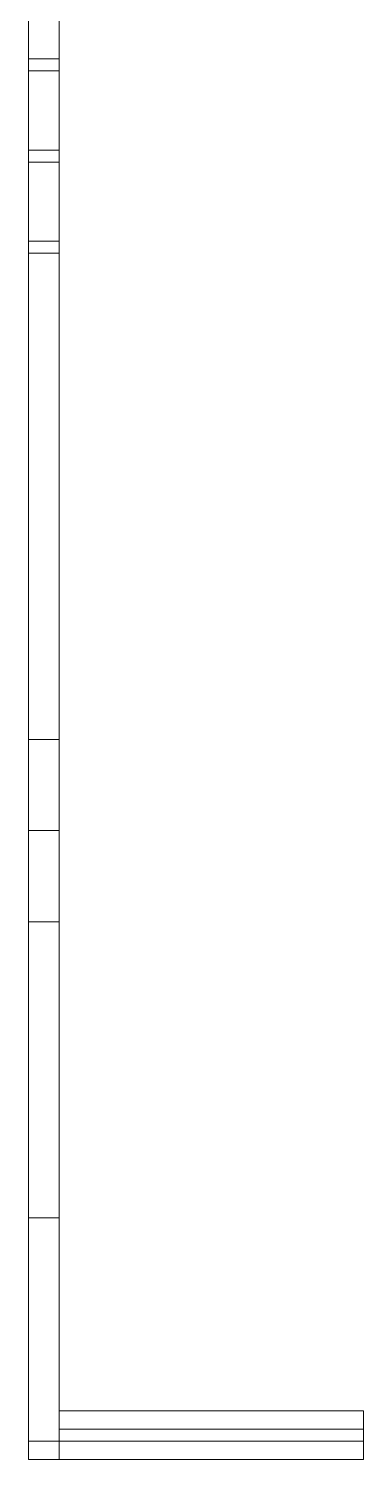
# Model space of a CAD drawing. Header units: millimetres. Extents: x 27531 to 32481, y 14140 to 19587.
# Drawn here: x 27949.2 to 28003.2, y 15043.3 to 15274.5 of the extents above; entities that cross this region are included whole.
import ezdxf

# ---------------------------------------------------------------- set-up
doc = ezdxf.new("R2010")
doc.units = ezdxf.units.MM
doc.header["$LTSCALE"] = 3
doc.layers.add('Warstwa 1', color=7, linetype='Continuous')

# ---------------------------------------------------------------- blocks, each defined once
blk = doc.blocks.new('ad')
at = {"layer": 'Warstwa 1', "color": 7, "lineweight": 18}
for points in [[(-18977.79, 39409.01), (-18977.79, 39856.77)], [(-18977.79, 39409.01), (-18977.79, 39856.77)], [(-18972.88, 39409.01), (-18972.88, 39856.77)], [(-18972.88, 39409.01), (-18972.88, 39856.77)], [(-18977.79, 39816.51), (-18977.79, 39409.01)], [(-18977.79, 39816.51), (-18977.79, 39409.01)], [(-18972.88, 39816.51), (-18972.88, 39409.01)], [(-18972.88, 39816.51), (-18972.88, 39409.01)], [(-18977.79, 39632.34), (-18977.79, 39632.34)], [(-18972.88, 39632.34), (-18977.79, 39632.34)], [(-18972.88, 39632.34), (-18977.79, 39632.34)], [(-18972.88, 39632.34), (-18972.88, 39632.34)], [(-18977.79, 39630.4), (-18977.79, 39630.4)], [(-18972.88, 39630.4), (-18977.79, 39630.4)], [(-18972.88, 39630.4), (-18977.79, 39630.4)], [(-18977.79, 39630.4), (-18977.79, 39630.4)], [(-18972.88, 39630.4), (-18977.79, 39630.4)], [(-18972.88, 39630.4), (-18977.79, 39630.4)], [(-18972.88, 39630.4), (-18972.88, 39630.4)], [(-18972.88, 39630.4), (-18972.88, 39630.4)], [(-18972.88, 39617.61), (-18977.79, 39617.61)], [(-18972.88, 39617.61), (-18977.79, 39617.61)], [(-18972.88, 39615.67), (-18977.79, 39615.67)], [(-18972.88, 39615.67), (-18977.79, 39615.67)], [(-18972.88, 39615.67), (-18977.79, 39615.67)], [(-18972.88, 39615.67), (-18977.79, 39615.67)], [(-18977.79, 39602.88), (-18977.79, 39602.88)], [(-18972.88, 39602.88), (-18977.79, 39602.88)], [(-18972.88, 39602.88), (-18977.79, 39602.88)], [(-18972.88, 39602.88), (-18972.88, 39602.88)], [(-18977.79, 39600.94), (-18977.79, 39600.94)], [(-18972.88, 39600.94), (-18977.79, 39600.94)], [(-18972.88, 39600.94), (-18977.79, 39600.94)], [(-18977.79, 39600.94), (-18977.79, 39600.94)], [(-18972.88, 39600.94), (-18977.79, 39600.94)], [(-18972.88, 39600.94), (-18977.79, 39600.94)], [(-18972.88, 39600.94), (-18972.88, 39600.94)], [(-18972.88, 39600.94), (-18972.88, 39600.94)], [(-18977.79, 39522.39), (-18977.79, 39522.39)], [(-18972.88, 39522.39), (-18977.79, 39522.39)], [(-18972.88, 39522.39), (-18977.79, 39522.39)], [(-18977.79, 39522.39), (-18977.79, 39522.39)], [(-18972.88, 39522.39), (-18977.79, 39522.39)], [(-18972.88, 39522.39), (-18977.79, 39522.39)], [(-18977.79, 39522.39), (-18977.79, 39522.39)], [(-18972.88, 39522.39), (-18977.79, 39522.39)], [(-18972.88, 39522.39), (-18977.79, 39522.39)], [(-18972.88, 39522.39), (-18972.88, 39522.39)], [(-18972.88, 39522.39), (-18972.88, 39522.39)], [(-18972.88, 39522.39), (-18972.88, 39522.39)], [(-18972.88, 39507.66), (-18977.79, 39507.66)], [(-18972.88, 39507.66), (-18977.79, 39507.66)], [(-18972.88, 39507.66), (-18977.79, 39507.66)], [(-18972.88, 39507.66), (-18977.79, 39507.66)], [(-18972.88, 39507.66), (-18977.79, 39507.66)], [(-18972.88, 39507.66), (-18977.79, 39507.66)], [(-18977.79, 39492.93), (-18977.79, 39492.93)], [(-18972.88, 39492.93), (-18977.79, 39492.93)], [(-18972.88, 39492.93), (-18977.79, 39492.93)], [(-18977.79, 39492.93), (-18977.79, 39492.93)], [(-18972.88, 39492.93), (-18977.79, 39492.93)], [(-18972.88, 39492.93), (-18977.79, 39492.93)], [(-18977.79, 39492.93), (-18977.79, 39492.93)], [(-18972.88, 39492.93), (-18977.79, 39492.93)], [(-18972.88, 39492.93), (-18977.79, 39492.93)], [(-18972.88, 39492.93), (-18972.88, 39492.93)], [(-18972.88, 39492.93), (-18972.88, 39492.93)], [(-18972.88, 39492.93), (-18972.88, 39492.93)], [(-18977.79, 39406.06), (-18977.79, 39445.1)], [(-18972.88, 39406.06), (-18972.88, 39445.1)], [(-18972.88, 39413.92), (-18972.88, 39413.92)], [(-18923.78, 39413.92), (-18972.88, 39413.92)], [(-18923.78, 39413.92), (-18972.88, 39413.92)], [(-18972.88, 39409.01), (-18972.88, 39413.92)], [(-18972.88, 39409.01), (-18972.88, 39413.92)], [(-18972.88, 39413.92), (-18972.88, 39413.92)], [(-18923.78, 39413.92), (-18972.88, 39413.92)], [(-18923.78, 39413.92), (-18972.88, 39413.92)], [(-18972.88, 39409.01), (-18972.88, 39413.92)], [(-18972.88, 39409.01), (-18972.88, 39413.92)], [(-18923.78, 39413.92), (-18923.78, 39413.92)], [(-18923.78, 39409.01), (-18923.78, 39413.92)], [(-18923.78, 39409.01), (-18923.78, 39413.92)], [(-18923.78, 39413.92), (-18923.78, 39413.92)], [(-18923.78, 39409.01), (-18923.78, 39413.92)], [(-18923.78, 39409.01), (-18923.78, 39413.92)], [(-18923.78, 39410.97), (-18972.88, 39410.97)], [(-18972.88, 39406.06), (-18972.88, 39410.97)], [(-18972.88, 39410.97), (-18972.88, 39410.97)], [(-18923.78, 39410.97), (-18972.88, 39410.97)], [(-18972.88, 39406.06), (-18972.88, 39410.97)], [(-18923.78, 39406.06), (-18923.78, 39410.97)], [(-18923.78, 39410.97), (-18923.78, 39410.97)], [(-18923.78, 39406.06), (-18923.78, 39410.97)], [(-18977.79, 39409.01), (-18977.79, 39409.01)], [(-18972.88, 39409.01), (-18977.79, 39409.01)], [(-18972.88, 39409.01), (-18977.79, 39409.01)], [(-18972.88, 39409.01), (-18977.79, 39409.01)], [(-18977.79, 39409.01), (-18977.79, 39409.01)], [(-18972.88, 39409.01), (-18977.79, 39409.01)], [(-18923.78, 39409.01), (-18972.88, 39409.01)], [(-18972.88, 39409.01), (-18972.88, 39409.01)], [(-18923.78, 39409.01), (-18972.88, 39409.01)], [(-18923.78, 39409.01), (-18972.88, 39409.01)], [(-18972.88, 39409.01), (-18972.88, 39409.01)], [(-18923.78, 39409.01), (-18972.88, 39409.01)], [(-18972.88, 39409.01), (-18972.88, 39409.01)], [(-18972.88, 39409.01), (-18972.88, 39409.01)], [(-18923.78, 39409.01), (-18923.78, 39409.01)], [(-18923.78, 39409.01), (-18923.78, 39409.01)], [(-18977.79, 39406.06), (-18977.79, 39406.06)], [(-18972.88, 39406.06), (-18977.79, 39406.06)], [(-18972.88, 39406.06), (-18972.88, 39406.06)], [(-18923.78, 39406.06), (-18972.88, 39406.06)], [(-18923.78, 39406.06), (-18972.88, 39406.06)], [(-18972.88, 39406.06), (-18972.88, 39406.06)], [(-18923.78, 39406.06), (-18923.78, 39406.06)]]:
    blk.add_lwpolyline(points, dxfattribs=at)
for points, knots in [([(-18977.79, 40132.35), (-18977.79, 40027.99), (-18977.79, 39923.63), (-18977.79, 39819.27), (-18977.79, 39749.69), (-18977.79, 39680.13), (-18977.79, 39610.55), (-18977.79, 39542.38), (-18977.79, 39474.23), (-18977.79, 39406.06)], [0, 0, 0, 0, 1, 1, 1, 2, 2, 2, 3, 3, 3, 3]), ([(-18977.79, 40132.35), (-18977.79, 40056.16), (-18977.79, 39979.99), (-18977.79, 39903.8), (-18977.79, 39827.6), (-18977.79, 39751.42), (-18977.79, 39675.22), (-18977.79, 39598.49), (-18977.79, 39521.83), (-18977.79, 39445.1)], [0, 0, 0, 0, 1, 1, 1, 2, 2, 2, 3, 3, 3, 3]), ([(-18972.88, 40132.35), (-18972.88, 40056.16), (-18972.88, 39979.99), (-18972.88, 39903.8), (-18972.88, 39827.6), (-18972.88, 39751.42), (-18972.88, 39675.22), (-18972.88, 39598.49), (-18972.88, 39521.83), (-18972.88, 39445.1)], [0, 0, 0, 0, 1, 1, 1, 2, 2, 2, 3, 3, 3, 3]), ([(-18972.88, 40132.35), (-18972.88, 40027.99), (-18972.88, 39923.63), (-18972.88, 39819.27), (-18972.88, 39749.69), (-18972.88, 39680.13), (-18972.88, 39610.55), (-18972.88, 39542.38), (-18972.88, 39474.23), (-18972.88, 39406.06)], [0, 0, 0, 0, 1, 1, 1, 2, 2, 2, 3, 3, 3, 3]), ([(-18977.79, 39632.34), (-18977.79, 39632.34), (-18977.79, 39632.18), (-18977.79, 39631.88), (-18977.79, 39631.59), (-18977.79, 39631.12), (-18977.79, 39630.56), (-18977.79, 39630.01), (-18977.79, 39629.25), (-18977.79, 39628.46), (-18977.79, 39627.94), (-18977.79, 39627.32), (-18977.79, 39626.71), (-18977.79, 39626.11), (-18977.79, 39625.4), (-18977.79, 39624.73), (-18977.79, 39624.06), (-18977.79, 39623.29), (-18977.79, 39622.57), (-18977.79, 39621.85), (-18977.79, 39621.05), (-18977.79, 39620.29), (-18977.79, 39619.42), (-18977.79, 39618.5), (-18977.79, 39617.61)], [0, 0, 0, 0, 1, 1, 1, 2, 2, 2, 3, 3, 3, 4, 4, 4, 5, 5, 5, 6, 6, 6, 7, 7, 7, 8, 8, 8, 8]), ([(-18977.79, 39617.61), (-18977.79, 39618.45), (-18977.79, 39619.2), (-18977.79, 39620.03), (-18977.79, 39620.85), (-18977.79, 39621.58), (-18977.79, 39622.37), (-18977.79, 39623.16), (-18977.79, 39623.84), (-18977.79, 39624.57), (-18977.79, 39625.3), (-18977.79, 39625.93), (-18977.79, 39626.59), (-18977.79, 39627.24), (-18977.79, 39627.8), (-18977.79, 39628.36), (-18977.79, 39628.91), (-18977.79, 39629.39), (-18977.79, 39629.84), (-18977.79, 39630.29), (-18977.79, 39630.67), (-18977.79, 39631), (-18977.79, 39631.33), (-18977.79, 39631.6), (-18977.79, 39631.81), (-18977.79, 39632.02), (-18977.79, 39632.17), (-18977.79, 39632.25), (-18977.79, 39632.31), (-18977.79, 39632.34), (-18977.79, 39632.34)], [0, 0, 0, 0, 1, 1, 1, 2, 2, 2, 3, 3, 3, 4, 4, 4, 5, 5, 5, 6, 6, 6, 7, 7, 7, 8, 8, 8, 9, 9, 9, 10, 10, 10, 10]), ([(-18972.88, 39632.34), (-18972.88, 39632.34), (-18972.88, 39632.18), (-18972.88, 39631.88), (-18972.88, 39631.59), (-18972.88, 39631.12), (-18972.88, 39630.56), (-18972.88, 39630.01), (-18972.88, 39629.25), (-18972.88, 39628.46), (-18972.88, 39627.94), (-18972.88, 39627.32), (-18972.88, 39626.71), (-18972.88, 39626.11), (-18972.88, 39625.4), (-18972.88, 39624.73), (-18972.88, 39624.06), (-18972.88, 39623.29), (-18972.88, 39622.57), (-18972.88, 39621.85), (-18972.88, 39621.05), (-18972.88, 39620.29), (-18972.88, 39619.42), (-18972.88, 39618.5), (-18972.88, 39617.61)], [0, 0, 0, 0, 1, 1, 1, 2, 2, 2, 3, 3, 3, 4, 4, 4, 5, 5, 5, 6, 6, 6, 7, 7, 7, 8, 8, 8, 8]), ([(-18972.88, 39617.61), (-18972.88, 39618.45), (-18972.88, 39619.2), (-18972.88, 39620.03), (-18972.88, 39620.85), (-18972.88, 39621.58), (-18972.88, 39622.37), (-18972.88, 39623.16), (-18972.88, 39623.84), (-18972.88, 39624.57), (-18972.88, 39625.3), (-18972.88, 39625.93), (-18972.88, 39626.59), (-18972.88, 39627.24), (-18972.88, 39627.8), (-18972.88, 39628.36), (-18972.88, 39628.91), (-18972.88, 39629.39), (-18972.88, 39629.84), (-18972.88, 39630.29), (-18972.88, 39630.67), (-18972.88, 39631), (-18972.88, 39631.33), (-18972.88, 39631.6), (-18972.88, 39631.81), (-18972.88, 39632.02), (-18972.88, 39632.17), (-18972.88, 39632.25), (-18972.88, 39632.31), (-18972.88, 39632.34), (-18972.88, 39632.34)], [0, 0, 0, 0, 1, 1, 1, 2, 2, 2, 3, 3, 3, 4, 4, 4, 5, 5, 5, 6, 6, 6, 7, 7, 7, 8, 8, 8, 9, 9, 9, 10, 10, 10, 10]), ([(-18977.79, 39630.4), (-18977.79, 39630.4), (-18977.79, 39630.27), (-18977.79, 39630.01), (-18977.79, 39629.75), (-18977.79, 39629.37), (-18977.79, 39628.87), (-18977.79, 39628.38), (-18977.79, 39627.76), (-18977.79, 39627.05), (-18977.79, 39626.35), (-18977.79, 39625.54), (-18977.79, 39624.67), (-18977.79, 39623.8), (-18977.79, 39622.84), (-18977.79, 39621.84), (-18977.79, 39620.85), (-18977.79, 39619.79), (-18977.79, 39618.73), (-18977.79, 39617.73), (-18977.79, 39616.69), (-18977.79, 39615.67)], [0, 0, 0, 0, 1, 1, 1, 2, 2, 2, 3, 3, 3, 4, 4, 4, 5, 5, 5, 6, 6, 6, 7, 7, 7, 7]), ([(-18977.79, 39615.67), (-18977.79, 39616.8), (-18977.79, 39617.94), (-18977.79, 39619.04), (-18977.79, 39620.14), (-18977.79, 39621.2), (-18977.79, 39622.21), (-18977.79, 39623.22), (-18977.79, 39624.16), (-18977.79, 39625.02), (-18977.79, 39625.88), (-18977.79, 39626.65), (-18977.79, 39627.33), (-18977.79, 39628.01), (-18977.79, 39628.58), (-18977.79, 39629.05), (-18977.79, 39629.51), (-18977.79, 39629.85), (-18977.79, 39630.08), (-18977.79, 39630.29), (-18977.79, 39630.4), (-18977.79, 39630.4)], [0, 0, 0, 0, 1, 1, 1, 2, 2, 2, 3, 3, 3, 4, 4, 4, 5, 5, 5, 6, 6, 6, 7, 7, 7, 7]), ([(-18977.79, 39630.4), (-18977.79, 39630.4), (-18977.79, 39630.27), (-18977.79, 39630.01), (-18977.79, 39629.75), (-18977.79, 39629.37), (-18977.79, 39628.87), (-18977.79, 39628.38), (-18977.79, 39627.76), (-18977.79, 39627.05), (-18977.79, 39626.35), (-18977.79, 39625.54), (-18977.79, 39624.67), (-18977.79, 39623.8), (-18977.79, 39622.84), (-18977.79, 39621.84), (-18977.79, 39620.85), (-18977.79, 39619.79), (-18977.79, 39618.73), (-18977.79, 39617.73), (-18977.79, 39616.69), (-18977.79, 39615.67)], [0, 0, 0, 0, 1, 1, 1, 2, 2, 2, 3, 3, 3, 4, 4, 4, 5, 5, 5, 6, 6, 6, 7, 7, 7, 7]), ([(-18977.79, 39615.67), (-18977.79, 39616.8), (-18977.79, 39617.94), (-18977.79, 39619.04), (-18977.79, 39620.14), (-18977.79, 39621.2), (-18977.79, 39622.21), (-18977.79, 39623.22), (-18977.79, 39624.16), (-18977.79, 39625.02), (-18977.79, 39625.88), (-18977.79, 39626.65), (-18977.79, 39627.33), (-18977.79, 39628.01), (-18977.79, 39628.58), (-18977.79, 39629.05), (-18977.79, 39629.51), (-18977.79, 39629.85), (-18977.79, 39630.08), (-18977.79, 39630.29), (-18977.79, 39630.4), (-18977.79, 39630.4)], [0, 0, 0, 0, 1, 1, 1, 2, 2, 2, 3, 3, 3, 4, 4, 4, 5, 5, 5, 6, 6, 6, 7, 7, 7, 7]), ([(-18972.88, 39630.4), (-18972.88, 39630.4), (-18972.88, 39630.27), (-18972.88, 39630.01), (-18972.88, 39629.75), (-18972.88, 39629.37), (-18972.88, 39628.87), (-18972.88, 39628.38), (-18972.88, 39627.76), (-18972.88, 39627.05), (-18972.88, 39626.35), (-18972.88, 39625.54), (-18972.88, 39624.67), (-18972.88, 39623.8), (-18972.88, 39622.84), (-18972.88, 39621.84), (-18972.88, 39620.85), (-18972.88, 39619.79), (-18972.88, 39618.73), (-18972.88, 39617.73), (-18972.88, 39616.69), (-18972.88, 39615.67)], [0, 0, 0, 0, 1, 1, 1, 2, 2, 2, 3, 3, 3, 4, 4, 4, 5, 5, 5, 6, 6, 6, 7, 7, 7, 7]), ([(-18972.88, 39615.67), (-18972.88, 39616.8), (-18972.88, 39617.94), (-18972.88, 39619.04), (-18972.88, 39620.14), (-18972.88, 39621.2), (-18972.88, 39622.21), (-18972.88, 39623.22), (-18972.88, 39624.16), (-18972.88, 39625.02), (-18972.88, 39625.88), (-18972.88, 39626.65), (-18972.88, 39627.33), (-18972.88, 39628.01), (-18972.88, 39628.58), (-18972.88, 39629.05), (-18972.88, 39629.51), (-18972.88, 39629.85), (-18972.88, 39630.08), (-18972.88, 39630.29), (-18972.88, 39630.4), (-18972.88, 39630.4)], [0, 0, 0, 0, 1, 1, 1, 2, 2, 2, 3, 3, 3, 4, 4, 4, 5, 5, 5, 6, 6, 6, 7, 7, 7, 7]), ([(-18972.88, 39630.4), (-18972.88, 39630.4), (-18972.88, 39630.27), (-18972.88, 39630.01), (-18972.88, 39629.75), (-18972.88, 39629.37), (-18972.88, 39628.87), (-18972.88, 39628.38), (-18972.88, 39627.76), (-18972.88, 39627.05), (-18972.88, 39626.35), (-18972.88, 39625.54), (-18972.88, 39624.67), (-18972.88, 39623.8), (-18972.88, 39622.84), (-18972.88, 39621.84), (-18972.88, 39620.85), (-18972.88, 39619.79), (-18972.88, 39618.73), (-18972.88, 39617.73), (-18972.88, 39616.69), (-18972.88, 39615.67)], [0, 0, 0, 0, 1, 1, 1, 2, 2, 2, 3, 3, 3, 4, 4, 4, 5, 5, 5, 6, 6, 6, 7, 7, 7, 7]), ([(-18972.88, 39615.67), (-18972.88, 39616.8), (-18972.88, 39617.94), (-18972.88, 39619.04), (-18972.88, 39620.14), (-18972.88, 39621.2), (-18972.88, 39622.21), (-18972.88, 39623.22), (-18972.88, 39624.16), (-18972.88, 39625.02), (-18972.88, 39625.88), (-18972.88, 39626.65), (-18972.88, 39627.33), (-18972.88, 39628.01), (-18972.88, 39628.58), (-18972.88, 39629.05), (-18972.88, 39629.51), (-18972.88, 39629.85), (-18972.88, 39630.08), (-18972.88, 39630.29), (-18972.88, 39630.4), (-18972.88, 39630.4)], [0, 0, 0, 0, 1, 1, 1, 2, 2, 2, 3, 3, 3, 4, 4, 4, 5, 5, 5, 6, 6, 6, 7, 7, 7, 7]), ([(-18977.79, 39617.61), (-18977.79, 39616.37), (-18977.79, 39615.17), (-18977.79, 39613.97), (-18977.79, 39612.74), (-18977.79, 39611.7), (-18977.79, 39610.59), (-18977.79, 39609.86), (-18977.79, 39609.24), (-18977.79, 39608.58), (-18977.79, 39607.93), (-18977.79, 39607.38), (-18977.79, 39606.82), (-18977.79, 39606.26), (-18977.79, 39605.8), (-18977.79, 39605.34), (-18977.79, 39604.9), (-18977.79, 39604.53), (-18977.79, 39604.19), (-18977.79, 39603.86), (-18977.79, 39603.6), (-18977.79, 39603.39), (-18977.79, 39603.19), (-18977.79, 39603.04), (-18977.79, 39602.96), (-18977.79, 39602.91), (-18977.79, 39602.88), (-18977.79, 39602.88)], [0, 0, 0, 0, 1, 1, 1, 2, 2, 2, 3, 3, 3, 4, 4, 4, 5, 5, 5, 6, 6, 6, 7, 7, 7, 8, 8, 8, 9, 9, 9, 9]), ([(-18977.79, 39602.88), (-18977.79, 39602.88), (-18977.79, 39603.04), (-18977.79, 39603.34), (-18977.79, 39603.53), (-18977.79, 39603.81), (-18977.79, 39604.12), (-18977.79, 39604.43), (-18977.79, 39604.84), (-18977.79, 39605.26), (-18977.79, 39605.68), (-18977.79, 39606.21), (-18977.79, 39606.73), (-18977.79, 39607.24), (-18977.79, 39607.88), (-18977.79, 39608.48), (-18977.79, 39609.07), (-18977.79, 39609.79), (-18977.79, 39610.45), (-18977.79, 39611.13), (-18977.79, 39611.89), (-18977.79, 39612.61), (-18977.79, 39613.35), (-18977.79, 39614.12), (-18977.79, 39614.89), (-18977.79, 39615.8), (-18977.79, 39616.69), (-18977.79, 39617.61)], [0, 0, 0, 0, 1, 1, 1, 2, 2, 2, 3, 3, 3, 4, 4, 4, 5, 5, 5, 6, 6, 6, 7, 7, 7, 8, 8, 8, 9, 9, 9, 9]), ([(-18977.79, 39615.67), (-18977.79, 39614.54), (-18977.79, 39613.4), (-18977.79, 39612.3), (-18977.79, 39611.2), (-18977.79, 39610.14), (-18977.79, 39609.13), (-18977.79, 39608.13), (-18977.79, 39607.19), (-18977.79, 39606.32), (-18977.79, 39605.46), (-18977.79, 39604.69), (-18977.79, 39604.01), (-18977.79, 39603.33), (-18977.79, 39602.76), (-18977.79, 39602.3), (-18977.79, 39601.84), (-18977.79, 39601.49), (-18977.79, 39601.26), (-18977.79, 39601.05), (-18977.79, 39600.94), (-18977.79, 39600.94)], [0, 0, 0, 0, 1, 1, 1, 2, 2, 2, 3, 3, 3, 4, 4, 4, 5, 5, 5, 6, 6, 6, 7, 7, 7, 7]), ([(-18977.79, 39600.94), (-18977.79, 39600.94), (-18977.79, 39601.08), (-18977.79, 39601.33), (-18977.79, 39601.59), (-18977.79, 39601.98), (-18977.79, 39602.47), (-18977.79, 39602.97), (-18977.79, 39603.59), (-18977.79, 39604.29), (-18977.79, 39604.99), (-18977.79, 39605.8), (-18977.79, 39606.68), (-18977.79, 39607.54), (-18977.79, 39608.51), (-18977.79, 39609.5), (-18977.79, 39610.49), (-18977.79, 39611.55), (-18977.79, 39612.62), (-18977.79, 39613.62), (-18977.79, 39614.65), (-18977.79, 39615.67)], [0, 0, 0, 0, 1, 1, 1, 2, 2, 2, 3, 3, 3, 4, 4, 4, 5, 5, 5, 6, 6, 6, 7, 7, 7, 7]), ([(-18977.79, 39615.67), (-18977.79, 39614.54), (-18977.79, 39613.4), (-18977.79, 39612.3), (-18977.79, 39611.2), (-18977.79, 39610.14), (-18977.79, 39609.13), (-18977.79, 39608.13), (-18977.79, 39607.19), (-18977.79, 39606.32), (-18977.79, 39605.46), (-18977.79, 39604.69), (-18977.79, 39604.01), (-18977.79, 39603.33), (-18977.79, 39602.76), (-18977.79, 39602.3), (-18977.79, 39601.84), (-18977.79, 39601.49), (-18977.79, 39601.26), (-18977.79, 39601.05), (-18977.79, 39600.94), (-18977.79, 39600.94)], [0, 0, 0, 0, 1, 1, 1, 2, 2, 2, 3, 3, 3, 4, 4, 4, 5, 5, 5, 6, 6, 6, 7, 7, 7, 7]), ([(-18977.79, 39600.94), (-18977.79, 39600.94), (-18977.79, 39601.08), (-18977.79, 39601.33), (-18977.79, 39601.59), (-18977.79, 39601.98), (-18977.79, 39602.47), (-18977.79, 39602.97), (-18977.79, 39603.59), (-18977.79, 39604.29), (-18977.79, 39604.99), (-18977.79, 39605.8), (-18977.79, 39606.68), (-18977.79, 39607.54), (-18977.79, 39608.51), (-18977.79, 39609.5), (-18977.79, 39610.49), (-18977.79, 39611.55), (-18977.79, 39612.62), (-18977.79, 39613.62), (-18977.79, 39614.65), (-18977.79, 39615.67)], [0, 0, 0, 0, 1, 1, 1, 2, 2, 2, 3, 3, 3, 4, 4, 4, 5, 5, 5, 6, 6, 6, 7, 7, 7, 7]), ([(-18972.88, 39617.61), (-18972.88, 39616.37), (-18972.88, 39615.17), (-18972.88, 39613.97), (-18972.88, 39612.74), (-18972.88, 39611.7), (-18972.88, 39610.59), (-18972.88, 39609.86), (-18972.88, 39609.24), (-18972.88, 39608.58), (-18972.88, 39607.93), (-18972.88, 39607.38), (-18972.88, 39606.82), (-18972.88, 39606.26), (-18972.88, 39605.8), (-18972.88, 39605.34), (-18972.88, 39604.9), (-18972.88, 39604.53), (-18972.88, 39604.19), (-18972.88, 39603.86), (-18972.88, 39603.6), (-18972.88, 39603.39), (-18972.88, 39603.19), (-18972.88, 39603.04), (-18972.88, 39602.96), (-18972.88, 39602.91), (-18972.88, 39602.88), (-18972.88, 39602.88)], [0, 0, 0, 0, 1, 1, 1, 2, 2, 2, 3, 3, 3, 4, 4, 4, 5, 5, 5, 6, 6, 6, 7, 7, 7, 8, 8, 8, 9, 9, 9, 9]), ([(-18972.88, 39602.88), (-18972.88, 39602.88), (-18972.88, 39603.04), (-18972.88, 39603.34), (-18972.88, 39603.53), (-18972.88, 39603.81), (-18972.88, 39604.12), (-18972.88, 39604.43), (-18972.88, 39604.84), (-18972.88, 39605.26), (-18972.88, 39605.68), (-18972.88, 39606.21), (-18972.88, 39606.73), (-18972.88, 39607.24), (-18972.88, 39607.88), (-18972.88, 39608.48), (-18972.88, 39609.07), (-18972.88, 39609.79), (-18972.88, 39610.45), (-18972.88, 39611.13), (-18972.88, 39611.89), (-18972.88, 39612.61), (-18972.88, 39613.35), (-18972.88, 39614.12), (-18972.88, 39614.89), (-18972.88, 39615.8), (-18972.88, 39616.69), (-18972.88, 39617.61)], [0, 0, 0, 0, 1, 1, 1, 2, 2, 2, 3, 3, 3, 4, 4, 4, 5, 5, 5, 6, 6, 6, 7, 7, 7, 8, 8, 8, 9, 9, 9, 9]), ([(-18972.88, 39615.67), (-18972.88, 39614.54), (-18972.88, 39613.4), (-18972.88, 39612.3), (-18972.88, 39611.2), (-18972.88, 39610.14), (-18972.88, 39609.13), (-18972.88, 39608.13), (-18972.88, 39607.19), (-18972.88, 39606.32), (-18972.88, 39605.46), (-18972.88, 39604.69), (-18972.88, 39604.01), (-18972.88, 39603.33), (-18972.88, 39602.76), (-18972.88, 39602.3), (-18972.88, 39601.84), (-18972.88, 39601.49), (-18972.88, 39601.26), (-18972.88, 39601.05), (-18972.88, 39600.94), (-18972.88, 39600.94)], [0, 0, 0, 0, 1, 1, 1, 2, 2, 2, 3, 3, 3, 4, 4, 4, 5, 5, 5, 6, 6, 6, 7, 7, 7, 7]), ([(-18972.88, 39600.94), (-18972.88, 39600.94), (-18972.88, 39601.08), (-18972.88, 39601.33), (-18972.88, 39601.59), (-18972.88, 39601.98), (-18972.88, 39602.47), (-18972.88, 39602.97), (-18972.88, 39603.59), (-18972.88, 39604.29), (-18972.88, 39604.99), (-18972.88, 39605.8), (-18972.88, 39606.68), (-18972.88, 39607.54), (-18972.88, 39608.51), (-18972.88, 39609.5), (-18972.88, 39610.49), (-18972.88, 39611.55), (-18972.88, 39612.62), (-18972.88, 39613.62), (-18972.88, 39614.65), (-18972.88, 39615.67)], [0, 0, 0, 0, 1, 1, 1, 2, 2, 2, 3, 3, 3, 4, 4, 4, 5, 5, 5, 6, 6, 6, 7, 7, 7, 7]), ([(-18972.88, 39615.67), (-18972.88, 39614.54), (-18972.88, 39613.4), (-18972.88, 39612.3), (-18972.88, 39611.2), (-18972.88, 39610.14), (-18972.88, 39609.13), (-18972.88, 39608.13), (-18972.88, 39607.19), (-18972.88, 39606.32), (-18972.88, 39605.46), (-18972.88, 39604.69), (-18972.88, 39604.01), (-18972.88, 39603.33), (-18972.88, 39602.76), (-18972.88, 39602.3), (-18972.88, 39601.84), (-18972.88, 39601.49), (-18972.88, 39601.26), (-18972.88, 39601.05), (-18972.88, 39600.94), (-18972.88, 39600.94)], [0, 0, 0, 0, 1, 1, 1, 2, 2, 2, 3, 3, 3, 4, 4, 4, 5, 5, 5, 6, 6, 6, 7, 7, 7, 7]), ([(-18972.88, 39600.94), (-18972.88, 39600.94), (-18972.88, 39601.08), (-18972.88, 39601.33), (-18972.88, 39601.59), (-18972.88, 39601.98), (-18972.88, 39602.47), (-18972.88, 39602.97), (-18972.88, 39603.59), (-18972.88, 39604.29), (-18972.88, 39604.99), (-18972.88, 39605.8), (-18972.88, 39606.68), (-18972.88, 39607.54), (-18972.88, 39608.51), (-18972.88, 39609.5), (-18972.88, 39610.49), (-18972.88, 39611.55), (-18972.88, 39612.62), (-18972.88, 39613.62), (-18972.88, 39614.65), (-18972.88, 39615.67)], [0, 0, 0, 0, 1, 1, 1, 2, 2, 2, 3, 3, 3, 4, 4, 4, 5, 5, 5, 6, 6, 6, 7, 7, 7, 7]), ([(-18977.79, 39522.39), (-18977.79, 39522.39), (-18977.79, 39522.24), (-18977.79, 39521.93), (-18977.79, 39521.64), (-18977.79, 39521.18), (-18977.79, 39520.61), (-18977.79, 39520.05), (-18977.79, 39519.3), (-18977.79, 39518.51), (-18977.79, 39517.99), (-18977.79, 39517.37), (-18977.79, 39516.77), (-18977.79, 39516.17), (-18977.79, 39515.45), (-18977.79, 39514.78), (-18977.79, 39514.12), (-18977.79, 39513.34), (-18977.79, 39512.63), (-18977.79, 39511.92), (-18977.79, 39511.09), (-18977.79, 39510.35), (-18977.79, 39509.49), (-18977.79, 39508.53), (-18977.79, 39507.66)], [0, 0, 0, 0, 1, 1, 1, 2, 2, 2, 3, 3, 3, 4, 4, 4, 5, 5, 5, 6, 6, 6, 7, 7, 7, 8, 8, 8, 8]), ([(-18977.79, 39507.66), (-18977.79, 39508.94), (-18977.79, 39510.06), (-18977.79, 39511.3), (-18977.79, 39512.11), (-18977.79, 39512.81), (-18977.79, 39513.58), (-18977.79, 39514.35), (-18977.79, 39514.99), (-18977.79, 39515.69), (-18977.79, 39516.39), (-18977.79, 39516.97), (-18977.79, 39517.59), (-18977.79, 39518.19), (-18977.79, 39518.7), (-18977.79, 39519.21), (-18977.79, 39519.72), (-18977.79, 39520.14), (-18977.79, 39520.53), (-18977.79, 39520.92), (-18977.79, 39521.24), (-18977.79, 39521.52), (-18977.79, 39521.79), (-18977.79, 39521.99), (-18977.79, 39522.14), (-18977.79, 39522.3), (-18977.79, 39522.39), (-18977.79, 39522.39)], [0, 0, 0, 0, 1, 1, 1, 2, 2, 2, 3, 3, 3, 4, 4, 4, 5, 5, 5, 6, 6, 6, 7, 7, 7, 8, 8, 8, 9, 9, 9, 9]), ([(-18977.79, 39522.39), (-18977.79, 39522.39), (-18977.79, 39522.26), (-18977.79, 39522), (-18977.79, 39521.74), (-18977.79, 39521.35), (-18977.79, 39520.86), (-18977.79, 39520.36), (-18977.79, 39519.75), (-18977.79, 39519.04), (-18977.79, 39518.34), (-18977.79, 39517.53), (-18977.79, 39516.66), (-18977.79, 39515.79), (-18977.79, 39514.83), (-18977.79, 39513.83), (-18977.79, 39512.84), (-18977.79, 39511.78), (-18977.79, 39510.72), (-18977.79, 39509.72), (-18977.79, 39508.68), (-18977.79, 39507.66)], [0, 0, 0, 0, 1, 1, 1, 2, 2, 2, 3, 3, 3, 4, 4, 4, 5, 5, 5, 6, 6, 6, 7, 7, 7, 7]), ([(-18977.79, 39507.66), (-18977.79, 39508.79), (-18977.79, 39509.93), (-18977.79, 39511.03), (-18977.79, 39512.13), (-18977.79, 39513.19), (-18977.79, 39514.2), (-18977.79, 39515.2), (-18977.79, 39516.14), (-18977.79, 39517.01), (-18977.79, 39517.87), (-18977.79, 39518.64), (-18977.79, 39519.32), (-18977.79, 39520), (-18977.79, 39520.57), (-18977.79, 39521.03), (-18977.79, 39521.49), (-18977.79, 39521.84), (-18977.79, 39522.07), (-18977.79, 39522.28), (-18977.79, 39522.39), (-18977.79, 39522.39)], [0, 0, 0, 0, 1, 1, 1, 2, 2, 2, 3, 3, 3, 4, 4, 4, 5, 5, 5, 6, 6, 6, 7, 7, 7, 7]), ([(-18977.79, 39522.39), (-18977.79, 39522.39), (-18977.79, 39522.26), (-18977.79, 39522), (-18977.79, 39521.74), (-18977.79, 39521.35), (-18977.79, 39520.86), (-18977.79, 39520.36), (-18977.79, 39519.75), (-18977.79, 39519.04), (-18977.79, 39518.34), (-18977.79, 39517.53), (-18977.79, 39516.66), (-18977.79, 39515.79), (-18977.79, 39514.83), (-18977.79, 39513.83), (-18977.79, 39512.84), (-18977.79, 39511.78), (-18977.79, 39510.72), (-18977.79, 39509.72), (-18977.79, 39508.68), (-18977.79, 39507.66)], [0, 0, 0, 0, 1, 1, 1, 2, 2, 2, 3, 3, 3, 4, 4, 4, 5, 5, 5, 6, 6, 6, 7, 7, 7, 7]), ([(-18977.79, 39507.66), (-18977.79, 39508.79), (-18977.79, 39509.93), (-18977.79, 39511.03), (-18977.79, 39512.13), (-18977.79, 39513.19), (-18977.79, 39514.2), (-18977.79, 39515.2), (-18977.79, 39516.14), (-18977.79, 39517.01), (-18977.79, 39517.87), (-18977.79, 39518.64), (-18977.79, 39519.32), (-18977.79, 39520), (-18977.79, 39520.57), (-18977.79, 39521.03), (-18977.79, 39521.49), (-18977.79, 39521.84), (-18977.79, 39522.07), (-18977.79, 39522.28), (-18977.79, 39522.39), (-18977.79, 39522.39)], [0, 0, 0, 0, 1, 1, 1, 2, 2, 2, 3, 3, 3, 4, 4, 4, 5, 5, 5, 6, 6, 6, 7, 7, 7, 7]), ([(-18972.88, 39522.39), (-18972.88, 39522.39), (-18972.88, 39522.24), (-18972.88, 39521.93), (-18972.88, 39521.64), (-18972.88, 39521.18), (-18972.88, 39520.61), (-18972.88, 39520.05), (-18972.88, 39519.3), (-18972.88, 39518.51), (-18972.88, 39517.99), (-18972.88, 39517.37), (-18972.88, 39516.77), (-18972.88, 39516.17), (-18972.88, 39515.45), (-18972.88, 39514.78), (-18972.88, 39514.12), (-18972.88, 39513.34), (-18972.88, 39512.63), (-18972.88, 39511.92), (-18972.88, 39511.09), (-18972.88, 39510.35), (-18972.88, 39509.49), (-18972.88, 39508.53), (-18972.88, 39507.66)], [0, 0, 0, 0, 1, 1, 1, 2, 2, 2, 3, 3, 3, 4, 4, 4, 5, 5, 5, 6, 6, 6, 7, 7, 7, 8, 8, 8, 8]), ([(-18972.88, 39507.66), (-18972.88, 39508.94), (-18972.88, 39510.06), (-18972.88, 39511.3), (-18972.88, 39512.11), (-18972.88, 39512.81), (-18972.88, 39513.58), (-18972.88, 39514.35), (-18972.88, 39514.99), (-18972.88, 39515.69), (-18972.88, 39516.39), (-18972.88, 39516.97), (-18972.88, 39517.59), (-18972.88, 39518.19), (-18972.88, 39518.7), (-18972.88, 39519.21), (-18972.88, 39519.72), (-18972.88, 39520.14), (-18972.88, 39520.53), (-18972.88, 39520.92), (-18972.88, 39521.24), (-18972.88, 39521.52), (-18972.88, 39521.79), (-18972.88, 39521.99), (-18972.88, 39522.14), (-18972.88, 39522.3), (-18972.88, 39522.39), (-18972.88, 39522.39)], [0, 0, 0, 0, 1, 1, 1, 2, 2, 2, 3, 3, 3, 4, 4, 4, 5, 5, 5, 6, 6, 6, 7, 7, 7, 8, 8, 8, 9, 9, 9, 9]), ([(-18972.88, 39522.39), (-18972.88, 39522.39), (-18972.88, 39522.26), (-18972.88, 39522), (-18972.88, 39521.74), (-18972.88, 39521.35), (-18972.88, 39520.86), (-18972.88, 39520.36), (-18972.88, 39519.75), (-18972.88, 39519.04), (-18972.88, 39518.34), (-18972.88, 39517.53), (-18972.88, 39516.66), (-18972.88, 39515.79), (-18972.88, 39514.83), (-18972.88, 39513.83), (-18972.88, 39512.84), (-18972.88, 39511.78), (-18972.88, 39510.72), (-18972.88, 39509.72), (-18972.88, 39508.68), (-18972.88, 39507.66)], [0, 0, 0, 0, 1, 1, 1, 2, 2, 2, 3, 3, 3, 4, 4, 4, 5, 5, 5, 6, 6, 6, 7, 7, 7, 7]), ([(-18972.88, 39507.66), (-18972.88, 39508.79), (-18972.88, 39509.93), (-18972.88, 39511.03), (-18972.88, 39512.13), (-18972.88, 39513.19), (-18972.88, 39514.2), (-18972.88, 39515.2), (-18972.88, 39516.14), (-18972.88, 39517.01), (-18972.88, 39517.87), (-18972.88, 39518.64), (-18972.88, 39519.32), (-18972.88, 39520), (-18972.88, 39520.57), (-18972.88, 39521.03), (-18972.88, 39521.49), (-18972.88, 39521.84), (-18972.88, 39522.07), (-18972.88, 39522.28), (-18972.88, 39522.39), (-18972.88, 39522.39)], [0, 0, 0, 0, 1, 1, 1, 2, 2, 2, 3, 3, 3, 4, 4, 4, 5, 5, 5, 6, 6, 6, 7, 7, 7, 7]), ([(-18972.88, 39522.39), (-18972.88, 39522.39), (-18972.88, 39522.26), (-18972.88, 39522), (-18972.88, 39521.74), (-18972.88, 39521.35), (-18972.88, 39520.86), (-18972.88, 39520.36), (-18972.88, 39519.75), (-18972.88, 39519.04), (-18972.88, 39518.34), (-18972.88, 39517.53), (-18972.88, 39516.66), (-18972.88, 39515.79), (-18972.88, 39514.83), (-18972.88, 39513.83), (-18972.88, 39512.84), (-18972.88, 39511.78), (-18972.88, 39510.72), (-18972.88, 39509.72), (-18972.88, 39508.68), (-18972.88, 39507.66)], [0, 0, 0, 0, 1, 1, 1, 2, 2, 2, 3, 3, 3, 4, 4, 4, 5, 5, 5, 6, 6, 6, 7, 7, 7, 7]), ([(-18972.88, 39507.66), (-18972.88, 39508.79), (-18972.88, 39509.93), (-18972.88, 39511.03), (-18972.88, 39512.13), (-18972.88, 39513.19), (-18972.88, 39514.2), (-18972.88, 39515.2), (-18972.88, 39516.14), (-18972.88, 39517.01), (-18972.88, 39517.87), (-18972.88, 39518.64), (-18972.88, 39519.32), (-18972.88, 39520), (-18972.88, 39520.57), (-18972.88, 39521.03), (-18972.88, 39521.49), (-18972.88, 39521.84), (-18972.88, 39522.07), (-18972.88, 39522.28), (-18972.88, 39522.39), (-18972.88, 39522.39)], [0, 0, 0, 0, 1, 1, 1, 2, 2, 2, 3, 3, 3, 4, 4, 4, 5, 5, 5, 6, 6, 6, 7, 7, 7, 7]), ([(-18977.79, 39507.66), (-18977.79, 39506.46), (-18977.79, 39505.19), (-18977.79, 39504.02), (-18977.79, 39502.79), (-18977.79, 39501.75), (-18977.79, 39500.64), (-18977.79, 39499.9), (-18977.79, 39499.29), (-18977.79, 39498.63), (-18977.79, 39497.97), (-18977.79, 39497.44), (-18977.79, 39496.87), (-18977.79, 39496.3), (-18977.79, 39495.85), (-18977.79, 39495.39), (-18977.79, 39494.94), (-18977.79, 39494.58), (-18977.79, 39494.24), (-18977.79, 39493.91), (-18977.79, 39493.66), (-18977.79, 39493.44), (-18977.79, 39493.23), (-18977.79, 39493.09), (-18977.79, 39493.01), (-18977.79, 39492.96), (-18977.79, 39492.93), (-18977.79, 39492.93)], [0, 0, 0, 0, 1, 1, 1, 2, 2, 2, 3, 3, 3, 4, 4, 4, 5, 5, 5, 6, 6, 6, 7, 7, 7, 8, 8, 8, 9, 9, 9, 9]), ([(-18977.79, 39492.93), (-18977.79, 39492.93), (-18977.79, 39493.09), (-18977.79, 39493.39), (-18977.79, 39493.68), (-18977.79, 39494.16), (-18977.79, 39494.72), (-18977.79, 39495.08), (-18977.79, 39495.55), (-18977.79, 39496.03), (-18977.79, 39496.49), (-18977.79, 39497.08), (-18977.79, 39497.64), (-18977.79, 39498.2), (-18977.79, 39498.88), (-18977.79, 39499.51), (-18977.79, 39500.14), (-18977.79, 39500.9), (-18977.79, 39501.59), (-18977.79, 39502.28), (-18977.79, 39503.09), (-18977.79, 39503.82), (-18977.79, 39504.57), (-18977.79, 39505.37), (-18977.79, 39506.14), (-18977.79, 39506.65), (-18977.79, 39507.15), (-18977.79, 39507.66)], [0, 0, 0, 0, 1, 1, 1, 2, 2, 2, 3, 3, 3, 4, 4, 4, 5, 5, 5, 6, 6, 6, 7, 7, 7, 8, 8, 8, 9, 9, 9, 9]), ([(-18977.79, 39507.66), (-18977.79, 39506.53), (-18977.79, 39505.39), (-18977.79, 39504.29), (-18977.79, 39503.19), (-18977.79, 39502.13), (-18977.79, 39501.12), (-18977.79, 39500.12), (-18977.79, 39499.18), (-18977.79, 39498.31), (-18977.79, 39497.45), (-18977.79, 39496.68), (-18977.79, 39496), (-18977.79, 39495.32), (-18977.79, 39494.75), (-18977.79, 39494.29), (-18977.79, 39493.83), (-18977.79, 39493.48), (-18977.79, 39493.25), (-18977.79, 39493.04), (-18977.79, 39492.93), (-18977.79, 39492.93)], [0, 0, 0, 0, 1, 1, 1, 2, 2, 2, 3, 3, 3, 4, 4, 4, 5, 5, 5, 6, 6, 6, 7, 7, 7, 7]), ([(-18977.79, 39492.93), (-18977.79, 39492.93), (-18977.79, 39493.06), (-18977.79, 39493.32), (-18977.79, 39493.58), (-18977.79, 39493.97), (-18977.79, 39494.46), (-18977.79, 39494.96), (-18977.79, 39495.57), (-18977.79, 39496.28), (-18977.79, 39496.98), (-18977.79, 39497.79), (-18977.79, 39498.66), (-18977.79, 39499.53), (-18977.79, 39500.49), (-18977.79, 39501.49), (-18977.79, 39502.48), (-18977.79, 39503.54), (-18977.79, 39504.6), (-18977.79, 39505.61), (-18977.79, 39506.64), (-18977.79, 39507.66)], [0, 0, 0, 0, 1, 1, 1, 2, 2, 2, 3, 3, 3, 4, 4, 4, 5, 5, 5, 6, 6, 6, 7, 7, 7, 7]), ([(-18977.79, 39507.66), (-18977.79, 39506.53), (-18977.79, 39505.39), (-18977.79, 39504.29), (-18977.79, 39503.19), (-18977.79, 39502.13), (-18977.79, 39501.12), (-18977.79, 39500.12), (-18977.79, 39499.18), (-18977.79, 39498.31), (-18977.79, 39497.45), (-18977.79, 39496.68), (-18977.79, 39496), (-18977.79, 39495.32), (-18977.79, 39494.75), (-18977.79, 39494.29), (-18977.79, 39493.83), (-18977.79, 39493.48), (-18977.79, 39493.25), (-18977.79, 39493.04), (-18977.79, 39492.93), (-18977.79, 39492.93)], [0, 0, 0, 0, 1, 1, 1, 2, 2, 2, 3, 3, 3, 4, 4, 4, 5, 5, 5, 6, 6, 6, 7, 7, 7, 7]), ([(-18977.79, 39492.93), (-18977.79, 39492.93), (-18977.79, 39493.06), (-18977.79, 39493.32), (-18977.79, 39493.58), (-18977.79, 39493.97), (-18977.79, 39494.46), (-18977.79, 39494.96), (-18977.79, 39495.57), (-18977.79, 39496.28), (-18977.79, 39496.98), (-18977.79, 39497.79), (-18977.79, 39498.66), (-18977.79, 39499.53), (-18977.79, 39500.49), (-18977.79, 39501.49), (-18977.79, 39502.48), (-18977.79, 39503.54), (-18977.79, 39504.6), (-18977.79, 39505.61), (-18977.79, 39506.64), (-18977.79, 39507.66)], [0, 0, 0, 0, 1, 1, 1, 2, 2, 2, 3, 3, 3, 4, 4, 4, 5, 5, 5, 6, 6, 6, 7, 7, 7, 7]), ([(-18972.88, 39507.66), (-18972.88, 39506.46), (-18972.88, 39505.19), (-18972.88, 39504.02), (-18972.88, 39502.79), (-18972.88, 39501.75), (-18972.88, 39500.64), (-18972.88, 39499.9), (-18972.88, 39499.29), (-18972.88, 39498.63), (-18972.88, 39497.97), (-18972.88, 39497.44), (-18972.88, 39496.87), (-18972.88, 39496.3), (-18972.88, 39495.85), (-18972.88, 39495.39), (-18972.88, 39494.94), (-18972.88, 39494.58), (-18972.88, 39494.24), (-18972.88, 39493.91), (-18972.88, 39493.66), (-18972.88, 39493.44), (-18972.88, 39493.23), (-18972.88, 39493.09), (-18972.88, 39493.01), (-18972.88, 39492.96), (-18972.88, 39492.93), (-18972.88, 39492.93)], [0, 0, 0, 0, 1, 1, 1, 2, 2, 2, 3, 3, 3, 4, 4, 4, 5, 5, 5, 6, 6, 6, 7, 7, 7, 8, 8, 8, 9, 9, 9, 9]), ([(-18972.88, 39492.93), (-18972.88, 39492.93), (-18972.88, 39493.09), (-18972.88, 39493.39), (-18972.88, 39493.68), (-18972.88, 39494.16), (-18972.88, 39494.72), (-18972.88, 39495.08), (-18972.88, 39495.55), (-18972.88, 39496.03), (-18972.88, 39496.49), (-18972.88, 39497.08), (-18972.88, 39497.64), (-18972.88, 39498.2), (-18972.88, 39498.88), (-18972.88, 39499.51), (-18972.88, 39500.14), (-18972.88, 39500.9), (-18972.88, 39501.59), (-18972.88, 39502.28), (-18972.88, 39503.09), (-18972.88, 39503.82), (-18972.88, 39504.57), (-18972.88, 39505.37), (-18972.88, 39506.14), (-18972.88, 39506.65), (-18972.88, 39507.15), (-18972.88, 39507.66)], [0, 0, 0, 0, 1, 1, 1, 2, 2, 2, 3, 3, 3, 4, 4, 4, 5, 5, 5, 6, 6, 6, 7, 7, 7, 8, 8, 8, 9, 9, 9, 9]), ([(-18972.88, 39507.66), (-18972.88, 39506.53), (-18972.88, 39505.39), (-18972.88, 39504.29), (-18972.88, 39503.19), (-18972.88, 39502.13), (-18972.88, 39501.12), (-18972.88, 39500.12), (-18972.88, 39499.18), (-18972.88, 39498.31), (-18972.88, 39497.45), (-18972.88, 39496.68), (-18972.88, 39496), (-18972.88, 39495.32), (-18972.88, 39494.75), (-18972.88, 39494.29), (-18972.88, 39493.83), (-18972.88, 39493.48), (-18972.88, 39493.25), (-18972.88, 39493.04), (-18972.88, 39492.93), (-18972.88, 39492.93)], [0, 0, 0, 0, 1, 1, 1, 2, 2, 2, 3, 3, 3, 4, 4, 4, 5, 5, 5, 6, 6, 6, 7, 7, 7, 7]), ([(-18972.88, 39492.93), (-18972.88, 39492.93), (-18972.88, 39493.06), (-18972.88, 39493.32), (-18972.88, 39493.58), (-18972.88, 39493.97), (-18972.88, 39494.46), (-18972.88, 39494.96), (-18972.88, 39495.57), (-18972.88, 39496.28), (-18972.88, 39496.98), (-18972.88, 39497.79), (-18972.88, 39498.66), (-18972.88, 39499.53), (-18972.88, 39500.49), (-18972.88, 39501.49), (-18972.88, 39502.48), (-18972.88, 39503.54), (-18972.88, 39504.6), (-18972.88, 39505.61), (-18972.88, 39506.64), (-18972.88, 39507.66)], [0, 0, 0, 0, 1, 1, 1, 2, 2, 2, 3, 3, 3, 4, 4, 4, 5, 5, 5, 6, 6, 6, 7, 7, 7, 7]), ([(-18972.88, 39507.66), (-18972.88, 39506.53), (-18972.88, 39505.39), (-18972.88, 39504.29), (-18972.88, 39503.19), (-18972.88, 39502.13), (-18972.88, 39501.12), (-18972.88, 39500.12), (-18972.88, 39499.18), (-18972.88, 39498.31), (-18972.88, 39497.45), (-18972.88, 39496.68), (-18972.88, 39496), (-18972.88, 39495.32), (-18972.88, 39494.75), (-18972.88, 39494.29), (-18972.88, 39493.83), (-18972.88, 39493.48), (-18972.88, 39493.25), (-18972.88, 39493.04), (-18972.88, 39492.93), (-18972.88, 39492.93)], [0, 0, 0, 0, 1, 1, 1, 2, 2, 2, 3, 3, 3, 4, 4, 4, 5, 5, 5, 6, 6, 6, 7, 7, 7, 7]), ([(-18972.88, 39492.93), (-18972.88, 39492.93), (-18972.88, 39493.06), (-18972.88, 39493.32), (-18972.88, 39493.58), (-18972.88, 39493.97), (-18972.88, 39494.46), (-18972.88, 39494.96), (-18972.88, 39495.57), (-18972.88, 39496.28), (-18972.88, 39496.98), (-18972.88, 39497.79), (-18972.88, 39498.66), (-18972.88, 39499.53), (-18972.88, 39500.49), (-18972.88, 39501.49), (-18972.88, 39502.48), (-18972.88, 39503.54), (-18972.88, 39504.6), (-18972.88, 39505.61), (-18972.88, 39506.64), (-18972.88, 39507.66)], [0, 0, 0, 0, 1, 1, 1, 2, 2, 2, 3, 3, 3, 4, 4, 4, 5, 5, 5, 6, 6, 6, 7, 7, 7, 7])]:
    blk.add_open_spline(points, degree=3, knots=knots, dxfattribs=at)
for points in [[(-18977.79, 39445.1), (-18976.15, 39445.1), (-18974.52, 39445.1), (-18972.88, 39445.1)], [(-18977.79, 39406.06), (-18976.15, 39406.06), (-18974.52, 39406.06), (-18972.88, 39406.06)]]:
    blk.add_open_spline(points, degree=3, dxfattribs=at)

msp = doc.modelspace()

# ---------------------------------------------------------------- block references
msp.add_blockref('ad', (46926.97, -24362.75))

doc.saveas('drawing.dxf')
